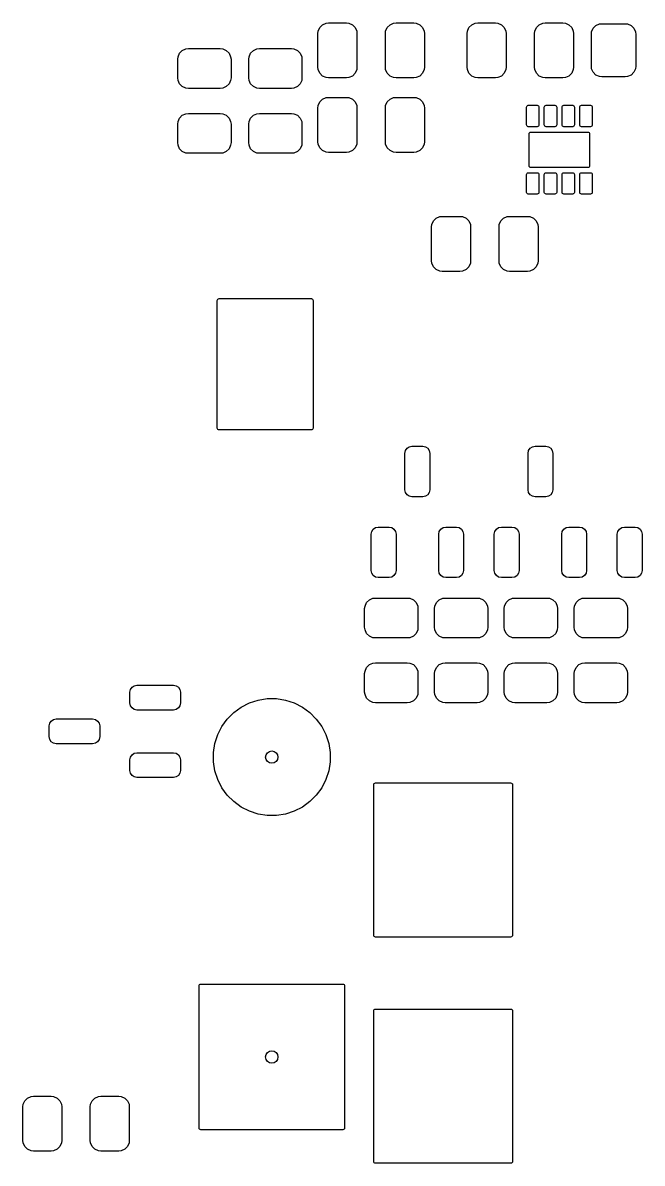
# Model space of a CAD drawing. Header units: inches. Extents: x 0.27 to 5.32, y 0.14 to 3.22.
# Drawn here: x 2.774 to 3.461, y 0.145 to 1.409 of the extents above; entities that cross this region are included whole.
import ezdxf

# ---------------------------------------------------------------- set-up
doc = ezdxf.new("R2010")
doc.units = ezdxf.units.IN
doc.header["$MEASUREMENT"] = 0
doc.layers.add('BLACK', color=250, linetype='CONTINUOUS')

msp = doc.modelspace()

# ---------------------------------------------------------------- linework, layer by layer
at = {"layer": 'BLACK', "linetype": 'CONTINUOUS'}
for p, q in [((3.1021, 1.4004), (3.1039, 1.4044)), ((3.1039, 1.4044), (3.1069, 1.4074)), ((3.1069, 1.4074), (3.1109, 1.4092)), ((3.1109, 1.4092), (3.1136, 1.4095)), ((3.1136, 1.4095), (3.1333, 1.4095)), ((3.1333, 1.4095), (3.136, 1.4092)), ((3.136, 1.4092), (3.14, 1.4074)), ((3.14, 1.4074), (3.1431, 1.4044)), ((3.1431, 1.4044), (3.1448, 1.4004)), ((3.1769, 1.4004), (3.1787, 1.4044)), ((3.1787, 1.4044), (3.1818, 1.4074)), ((3.1818, 1.4074), (3.1857, 1.4092)), ((3.1857, 1.4092), (3.1884, 1.4095)), ((3.1884, 1.4095), (3.2081, 1.4095)), ((3.2081, 1.4095), (3.2108, 1.4092)), ((3.2108, 1.4092), (3.2148, 1.4074)), ((3.2148, 1.4074), (3.2179, 1.4044)), ((3.2179, 1.4044), (3.2196, 1.4004)), ((3.2675, 1.4004), (3.2692, 1.4044)), ((3.2692, 1.4044), (3.2723, 1.4074)), ((3.2723, 1.4074), (3.2763, 1.4092)), ((3.2763, 1.4092), (3.279, 1.4095)), ((3.279, 1.4095), (3.2987, 1.4095)), ((3.2987, 1.4095), (3.3014, 1.4092)), ((3.3014, 1.4092), (3.3053, 1.4074)), ((3.3053, 1.4074), (3.3084, 1.4044)), ((3.3084, 1.4044), (3.3102, 1.4004)), ((3.3423, 1.4004), (3.344, 1.4044)), ((3.344, 1.4044), (3.3471, 1.4074)), ((3.3471, 1.4074), (3.3511, 1.4092)), ((3.3511, 1.4092), (3.3538, 1.4095)), ((3.3538, 1.4095), (3.3735, 1.4095)), ((3.3735, 1.4095), (3.3762, 1.4092)), ((3.3762, 1.4092), (3.3801, 1.4074)), ((3.3801, 1.4074), (3.3832, 1.4044)), ((3.3832, 1.4044), (3.385, 1.4004)), ((3.407, 1.4034), (3.4101, 1.4064)), ((3.4101, 1.4064), (3.4141, 1.4082)), ((3.4141, 1.4082), (3.4168, 1.4085)), ((3.4168, 1.4085), (3.4424, 1.4085)), ((3.4424, 1.4085), (3.4451, 1.4082)), ((3.4451, 1.4082), (3.449, 1.4064)), ((3.449, 1.4064), (3.4521, 1.4034)), ((3.1018, 1.3977), (3.1021, 1.4004)), ((3.1018, 1.3603), (3.1018, 1.3977)), ((3.1448, 1.4004), (3.1451, 1.3977)), ((3.1451, 1.3977), (3.1451, 1.3603)), ((3.1766, 1.3977), (3.1769, 1.4004)), ((3.1766, 1.3603), (3.1766, 1.3977)), ((3.2196, 1.4004), (3.2199, 1.3977)), ((3.2199, 1.3977), (3.2199, 1.3603)), ((3.2672, 1.3977), (3.2675, 1.4004)), ((3.2672, 1.3603), (3.2672, 1.3977)), ((3.3102, 1.4004), (3.3105, 1.3977)), ((3.3105, 1.3977), (3.3105, 1.3603)), ((3.342, 1.3977), (3.3423, 1.4004)), ((3.342, 1.3603), (3.342, 1.3977)), ((3.385, 1.4004), (3.3853, 1.3977)), ((3.3853, 1.3977), (3.3853, 1.3603)), ((3.405, 1.3967), (3.4053, 1.3994)), ((3.405, 1.3613), (3.405, 1.3967)), ((3.4053, 1.3994), (3.407, 1.4034)), ((3.4521, 1.4034), (3.4539, 1.3994)), ((3.4539, 1.3994), (3.4542, 1.3967)), ((3.4542, 1.3967), (3.4542, 1.3613)), ((2.9484, 1.3758), (2.9514, 1.3788)), ((2.9514, 1.3788), (2.9554, 1.3806)), ((2.9554, 1.3806), (2.9581, 1.3809)), ((2.9581, 1.3809), (2.9935, 1.3809)), ((2.9935, 1.3809), (2.9962, 1.3806)), ((2.9962, 1.3806), (3.0002, 1.3788)), ((3.0002, 1.3788), (3.0033, 1.3758)), ((3.0271, 1.3758), (3.0302, 1.3788)), ((3.0302, 1.3788), (3.0341, 1.3806)), ((3.0341, 1.3806), (3.0369, 1.3809)), ((3.0369, 1.3809), (3.0723, 1.3809)), ((3.0723, 1.3809), (3.075, 1.3806)), ((3.075, 1.3806), (3.079, 1.3788)), ((3.079, 1.3788), (3.082, 1.3758)), ((2.9463, 1.3691), (2.9466, 1.3718)), ((2.9463, 1.3484), (2.9463, 1.3691)), ((2.9466, 1.3718), (2.9484, 1.3758)), ((3.0033, 1.3758), (3.005, 1.3718)), ((3.005, 1.3718), (3.0054, 1.3691)), ((3.0054, 1.3691), (3.0054, 1.3484)), ((3.025, 1.3691), (3.0254, 1.3718)), ((3.025, 1.3484), (3.025, 1.3691)), ((3.0254, 1.3718), (3.0271, 1.3758)), ((3.082, 1.3758), (3.0838, 1.3718)), ((3.0838, 1.3718), (3.0841, 1.3691)), ((3.0841, 1.3691), (3.0841, 1.3484)), ((3.1021, 1.3576), (3.1018, 1.3603)), ((3.1039, 1.3536), (3.1021, 1.3576)), ((3.1069, 1.3505), (3.1039, 1.3536)), ((3.1431, 1.3536), (3.14, 1.3505)), ((3.1448, 1.3576), (3.1431, 1.3536)), ((3.1451, 1.3603), (3.1448, 1.3576)), ((3.1769, 1.3576), (3.1766, 1.3603)), ((3.1787, 1.3536), (3.1769, 1.3576)), ((3.1818, 1.3505), (3.1787, 1.3536)), ((3.2179, 1.3536), (3.2148, 1.3505)), ((3.2196, 1.3576), (3.2179, 1.3536)), ((3.2199, 1.3603), (3.2196, 1.3576)), ((3.2675, 1.3576), (3.2672, 1.3603)), ((3.2692, 1.3536), (3.2675, 1.3576)), ((3.2723, 1.3505), (3.2692, 1.3536)), ((3.3084, 1.3536), (3.3053, 1.3505)), ((3.3102, 1.3576), (3.3084, 1.3536)), ((3.3105, 1.3603), (3.3102, 1.3576)), ((3.3423, 1.3576), (3.342, 1.3603)), ((3.344, 1.3536), (3.3423, 1.3576)), ((3.3471, 1.3505), (3.344, 1.3536)), ((3.3832, 1.3536), (3.3801, 1.3505)), ((3.385, 1.3576), (3.3832, 1.3536)), ((3.3853, 1.3603), (3.385, 1.3576)), ((3.4053, 1.3586), (3.405, 1.3613)), ((3.407, 1.3546), (3.4053, 1.3586)), ((3.4101, 1.3515), (3.407, 1.3546)), ((3.4521, 1.3546), (3.449, 1.3515)), ((3.4539, 1.3586), (3.4521, 1.3546)), ((3.4542, 1.3613), (3.4539, 1.3586)), ((2.9466, 1.3457), (2.9463, 1.3484)), ((2.9484, 1.3418), (2.9466, 1.3457)), ((2.9514, 1.3387), (2.9484, 1.3418)), ((3.0033, 1.3418), (3.0002, 1.3387)), ((3.005, 1.3457), (3.0033, 1.3418)), ((3.0054, 1.3484), (3.005, 1.3457)), ((3.0254, 1.3457), (3.025, 1.3484)), ((3.0271, 1.3418), (3.0254, 1.3457)), ((3.0302, 1.3387), (3.0271, 1.3418)), ((3.082, 1.3418), (3.079, 1.3387)), ((3.0838, 1.3457), (3.082, 1.3418)), ((3.0841, 1.3484), (3.0838, 1.3457)), ((3.1109, 1.3488), (3.1069, 1.3505)), ((3.1136, 1.3485), (3.1109, 1.3488)), ((3.1333, 1.3485), (3.1136, 1.3485)), ((3.136, 1.3488), (3.1333, 1.3485)), ((3.14, 1.3505), (3.136, 1.3488)), ((3.1857, 1.3488), (3.1818, 1.3505)), ((3.1884, 1.3485), (3.1857, 1.3488)), ((3.2081, 1.3485), (3.1884, 1.3485)), ((3.2108, 1.3488), (3.2081, 1.3485)), ((3.2148, 1.3505), (3.2108, 1.3488)), ((3.2763, 1.3488), (3.2723, 1.3505)), ((3.279, 1.3485), (3.2763, 1.3488)), ((3.2987, 1.3485), (3.279, 1.3485)), ((3.3014, 1.3488), (3.2987, 1.3485)), ((3.3053, 1.3505), (3.3014, 1.3488)), ((3.3511, 1.3488), (3.3471, 1.3505)), ((3.3538, 1.3485), (3.3511, 1.3488)), ((3.3735, 1.3485), (3.3538, 1.3485)), ((3.3762, 1.3488), (3.3735, 1.3485)), ((3.3801, 1.3505), (3.3762, 1.3488)), ((3.4141, 1.3498), (3.4101, 1.3515)), ((3.4168, 1.3494), (3.4141, 1.3498)), ((3.4424, 1.3494), (3.4168, 1.3494)), ((3.4451, 1.3498), (3.4424, 1.3494)), ((3.449, 1.3515), (3.4451, 1.3498)), ((2.9554, 1.3369), (2.9514, 1.3387)), ((2.9581, 1.3366), (2.9554, 1.3369)), ((2.9935, 1.3366), (2.9581, 1.3366)), ((2.9962, 1.3369), (2.9935, 1.3366)), ((3.0002, 1.3387), (2.9962, 1.3369)), ((3.0341, 1.3369), (3.0302, 1.3387)), ((3.0369, 1.3366), (3.0341, 1.3369)), ((3.0723, 1.3366), (3.0369, 1.3366)), ((3.075, 1.3369), (3.0723, 1.3366)), ((3.079, 1.3387), (3.075, 1.3369)), ((3.1018, 1.315), (3.1021, 1.3177)), ((3.1021, 1.3177), (3.1039, 1.3217)), ((3.1039, 1.3217), (3.1069, 1.3247)), ((3.1069, 1.3247), (3.1109, 1.3265)), ((3.1109, 1.3265), (3.1136, 1.3268)), ((3.1136, 1.3268), (3.1333, 1.3268)), ((3.1333, 1.3268), (3.136, 1.3265)), ((3.136, 1.3265), (3.14, 1.3247)), ((3.14, 1.3247), (3.1431, 1.3217)), ((3.1431, 1.3217), (3.1448, 1.3177)), ((3.1448, 1.3177), (3.1451, 1.315)), ((3.1766, 1.315), (3.1769, 1.3177)), ((3.1769, 1.3177), (3.1787, 1.3217)), ((3.1787, 1.3217), (3.1818, 1.3247)), ((3.1818, 1.3247), (3.1857, 1.3265)), ((3.1857, 1.3265), (3.1884, 1.3268)), ((3.1884, 1.3268), (3.2081, 1.3268)), ((3.2081, 1.3268), (3.2108, 1.3265)), ((3.2108, 1.3265), (3.2148, 1.3247)), ((3.2148, 1.3247), (3.2179, 1.3217)), ((3.2179, 1.3217), (3.2196, 1.3177)), ((3.2196, 1.3177), (3.2199, 1.315)), ((3.3331, 1.316), (3.3333, 1.3167)), ((3.3331, 1.2963), (3.3331, 1.316)), ((3.3333, 1.3167), (3.3337, 1.3174)), ((3.3337, 1.3174), (3.3343, 1.3178)), ((3.3343, 1.3178), (3.3351, 1.318)), ((3.3351, 1.318), (3.3449, 1.318)), ((3.3449, 1.318), (3.3457, 1.3178)), ((3.3457, 1.3178), (3.3463, 1.3174)), ((3.3463, 1.3174), (3.3467, 1.3167)), ((3.3467, 1.3167), (3.3469, 1.316)), ((3.3469, 1.316), (3.3469, 1.2963)), ((3.3528, 1.316), (3.3529, 1.3167)), ((3.3528, 1.2963), (3.3528, 1.316)), ((3.3529, 1.3167), (3.3534, 1.3174)), ((3.3534, 1.3174), (3.354, 1.3178)), ((3.354, 1.3178), (3.3548, 1.318)), ((3.3548, 1.318), (3.3646, 1.318)), ((3.3646, 1.318), (3.3654, 1.3178)), ((3.3654, 1.3178), (3.366, 1.3174)), ((3.366, 1.3174), (3.3664, 1.3167)), ((3.3664, 1.3167), (3.3666, 1.316)), ((3.3666, 1.316), (3.3666, 1.2963)), ((3.3725, 1.316), (3.3726, 1.3167)), ((3.3725, 1.2963), (3.3725, 1.316)), ((3.3726, 1.3167), (3.3731, 1.3174)), ((3.3731, 1.3174), (3.3737, 1.3178)), ((3.3737, 1.3178), (3.3744, 1.318)), ((3.3744, 1.318), (3.3843, 1.318)), ((3.3843, 1.318), (3.385, 1.3178)), ((3.385, 1.3178), (3.3857, 1.3174)), ((3.3857, 1.3174), (3.3861, 1.3167)), ((3.3861, 1.3167), (3.3863, 1.316)), ((3.3863, 1.316), (3.3863, 1.2963)), ((3.3922, 1.316), (3.3923, 1.3167)), ((3.3922, 1.2963), (3.3922, 1.316)), ((3.3923, 1.3167), (3.3927, 1.3174)), ((3.3927, 1.3174), (3.3934, 1.3178)), ((3.3934, 1.3178), (3.3941, 1.318)), ((3.3941, 1.318), (3.404, 1.318)), ((3.404, 1.318), (3.4047, 1.3178)), ((3.4047, 1.3178), (3.4054, 1.3174)), ((3.4054, 1.3174), (3.4058, 1.3167)), ((3.4058, 1.3167), (3.4059, 1.316)), ((3.4059, 1.316), (3.4059, 1.2963)), ((2.9466, 1.2999), (2.9484, 1.3039)), ((2.9484, 1.3039), (2.9514, 1.307)), ((2.9514, 1.307), (2.9554, 1.3087)), ((2.9554, 1.3087), (2.9581, 1.3091)), ((2.9581, 1.3091), (2.9935, 1.3091)), ((2.9935, 1.3091), (2.9962, 1.3087)), ((2.9962, 1.3087), (3.0002, 1.307)), ((3.0002, 1.307), (3.0033, 1.3039)), ((3.0033, 1.3039), (3.005, 1.2999)), ((3.0254, 1.2999), (3.0271, 1.3039)), ((3.0271, 1.3039), (3.0302, 1.307)), ((3.0302, 1.307), (3.0341, 1.3087)), ((3.0341, 1.3087), (3.0369, 1.3091)), ((3.0369, 1.3091), (3.0723, 1.3091)), ((3.0723, 1.3091), (3.075, 1.3087)), ((3.075, 1.3087), (3.079, 1.307)), ((3.079, 1.307), (3.082, 1.3039)), ((3.082, 1.3039), (3.0838, 1.2999)), ((3.1018, 1.2776), (3.1018, 1.315)), ((3.1451, 1.315), (3.1451, 1.2776)), ((3.1766, 1.2776), (3.1766, 1.315)), ((3.2199, 1.315), (3.2199, 1.2776)), ((2.9463, 1.2972), (2.9466, 1.2999)), ((2.9463, 1.2766), (2.9463, 1.2972)), ((3.005, 1.2999), (3.0054, 1.2972)), ((3.0054, 1.2972), (3.0054, 1.2766)), ((3.025, 1.2972), (3.0254, 1.2999)), ((3.025, 1.2766), (3.025, 1.2972)), ((3.0838, 1.2999), (3.0841, 1.2972)), ((3.0841, 1.2972), (3.0841, 1.2766)), ((3.3333, 1.2955), (3.3331, 1.2963)), ((3.3337, 1.2949), (3.3333, 1.2955)), ((3.3343, 1.2945), (3.3337, 1.2949)), ((3.3351, 1.2943), (3.3343, 1.2945)), ((3.3449, 1.2943), (3.3351, 1.2943)), ((3.3457, 1.2945), (3.3449, 1.2943)), ((3.3463, 1.2949), (3.3457, 1.2945)), ((3.3467, 1.2955), (3.3463, 1.2949)), ((3.3469, 1.2963), (3.3467, 1.2955)), ((3.3529, 1.2955), (3.3528, 1.2963)), ((3.3534, 1.2949), (3.3529, 1.2955)), ((3.354, 1.2945), (3.3534, 1.2949)), ((3.3548, 1.2943), (3.354, 1.2945)), ((3.3646, 1.2943), (3.3548, 1.2943)), ((3.3654, 1.2945), (3.3646, 1.2943)), ((3.366, 1.2949), (3.3654, 1.2945)), ((3.3664, 1.2955), (3.366, 1.2949)), ((3.3666, 1.2963), (3.3664, 1.2955)), ((3.3726, 1.2955), (3.3725, 1.2963)), ((3.3731, 1.2949), (3.3726, 1.2955)), ((3.3737, 1.2945), (3.3731, 1.2949)), ((3.3744, 1.2943), (3.3737, 1.2945)), ((3.3843, 1.2943), (3.3744, 1.2943)), ((3.385, 1.2945), (3.3843, 1.2943)), ((3.3857, 1.2949), (3.385, 1.2945)), ((3.3861, 1.2955), (3.3857, 1.2949)), ((3.3863, 1.2963), (3.3861, 1.2955)), ((3.3923, 1.2955), (3.3922, 1.2963)), ((3.3927, 1.2949), (3.3923, 1.2955)), ((3.3934, 1.2945), (3.3927, 1.2949)), ((3.3941, 1.2943), (3.3934, 1.2945)), ((3.404, 1.2943), (3.3941, 1.2943)), ((3.4047, 1.2945), (3.404, 1.2943)), ((3.4054, 1.2949), (3.4047, 1.2945)), ((3.4058, 1.2955), (3.4054, 1.2949)), ((3.4059, 1.2963), (3.4058, 1.2955)), ((3.1021, 1.2749), (3.1018, 1.2776)), ((3.1451, 1.2776), (3.1448, 1.2749)), ((3.1769, 1.2749), (3.1766, 1.2776)), ((3.2199, 1.2776), (3.2196, 1.2749)), ((3.3361, 1.2865), (3.3362, 1.2872)), ((3.3361, 1.251), (3.3361, 1.2865)), ((3.3362, 1.2872), (3.3366, 1.2878)), ((3.3366, 1.2878), (3.3373, 1.2883)), ((3.3373, 1.2883), (3.338, 1.2884)), ((3.338, 1.2884), (3.401, 1.2884)), ((3.401, 1.2884), (3.4018, 1.2883)), ((3.4018, 1.2883), (3.4024, 1.2878)), ((3.4024, 1.2878), (3.4028, 1.2872)), ((3.4028, 1.2872), (3.403, 1.2865)), ((3.403, 1.2865), (3.403, 1.251)), ((2.9466, 1.2739), (2.9463, 1.2766)), ((2.9484, 1.2699), (2.9466, 1.2739)), ((2.9514, 1.2668), (2.9484, 1.2699)), ((2.9554, 1.2651), (2.9514, 1.2668)), ((2.9581, 1.2648), (2.9554, 1.2651)), ((2.9935, 1.2648), (2.9581, 1.2648)), ((2.9962, 1.2651), (2.9935, 1.2648)), ((3.0002, 1.2668), (2.9962, 1.2651)), ((3.0033, 1.2699), (3.0002, 1.2668)), ((3.005, 1.2739), (3.0033, 1.2699)), ((3.0054, 1.2766), (3.005, 1.2739)), ((3.0254, 1.2739), (3.025, 1.2766)), ((3.0271, 1.2699), (3.0254, 1.2739)), ((3.0302, 1.2668), (3.0271, 1.2699)), ((3.0341, 1.2651), (3.0302, 1.2668)), ((3.0369, 1.2648), (3.0341, 1.2651)), ((3.0723, 1.2648), (3.0369, 1.2648)), ((3.075, 1.2651), (3.0723, 1.2648)), ((3.079, 1.2668), (3.075, 1.2651)), ((3.082, 1.2699), (3.079, 1.2668)), ((3.0838, 1.2739), (3.082, 1.2699)), ((3.0841, 1.2766), (3.0838, 1.2739)), ((3.1039, 1.2709), (3.1021, 1.2749)), ((3.1069, 1.2679), (3.1039, 1.2709)), ((3.1109, 1.2661), (3.1069, 1.2679)), ((3.1136, 1.2658), (3.1109, 1.2661)), ((3.1333, 1.2658), (3.1136, 1.2658)), ((3.136, 1.2661), (3.1333, 1.2658)), ((3.14, 1.2679), (3.136, 1.2661)), ((3.1431, 1.2709), (3.14, 1.2679)), ((3.1448, 1.2749), (3.1431, 1.2709)), ((3.1787, 1.2709), (3.1769, 1.2749)), ((3.1818, 1.2679), (3.1787, 1.2709)), ((3.1857, 1.2661), (3.1818, 1.2679)), ((3.1884, 1.2658), (3.1857, 1.2661)), ((3.2081, 1.2658), (3.1884, 1.2658)), ((3.2108, 1.2661), (3.2081, 1.2658)), ((3.2148, 1.2679), (3.2108, 1.2661)), ((3.2179, 1.2709), (3.2148, 1.2679)), ((3.2196, 1.2749), (3.2179, 1.2709)), ((3.3331, 1.2412), (3.3333, 1.2419)), ((3.3331, 1.2215), (3.3331, 1.2412)), ((3.3333, 1.2419), (3.3337, 1.2426)), ((3.3337, 1.2426), (3.3343, 1.243)), ((3.3343, 1.243), (3.3351, 1.2431)), ((3.3351, 1.2431), (3.3449, 1.2431)), ((3.3362, 1.2503), (3.3361, 1.251)), ((3.3366, 1.2496), (3.3362, 1.2503)), ((3.3373, 1.2492), (3.3366, 1.2496)), ((3.338, 1.2491), (3.3373, 1.2492)), ((3.401, 1.2491), (3.338, 1.2491)), ((3.3449, 1.2431), (3.3457, 1.243)), ((3.3457, 1.243), (3.3463, 1.2426)), ((3.3463, 1.2426), (3.3467, 1.2419)), ((3.3467, 1.2419), (3.3469, 1.2412)), ((3.3469, 1.2412), (3.3469, 1.2215)), ((3.3528, 1.2412), (3.3529, 1.2419)), ((3.3528, 1.2215), (3.3528, 1.2412)), ((3.3529, 1.2419), (3.3534, 1.2426)), ((3.3534, 1.2426), (3.354, 1.243)), ((3.354, 1.243), (3.3548, 1.2431)), ((3.3548, 1.2431), (3.3646, 1.2431)), ((3.3646, 1.2431), (3.3654, 1.243)), ((3.3654, 1.243), (3.366, 1.2426)), ((3.366, 1.2426), (3.3664, 1.2419)), ((3.3664, 1.2419), (3.3666, 1.2412)), ((3.3666, 1.2412), (3.3666, 1.2215)), ((3.3725, 1.2412), (3.3726, 1.2419)), ((3.3725, 1.2215), (3.3725, 1.2412)), ((3.3726, 1.2419), (3.3731, 1.2426)), ((3.3731, 1.2426), (3.3737, 1.243)), ((3.3737, 1.243), (3.3744, 1.2431)), ((3.3744, 1.2431), (3.3843, 1.2431)), ((3.3843, 1.2431), (3.385, 1.243)), ((3.385, 1.243), (3.3857, 1.2426)), ((3.3857, 1.2426), (3.3861, 1.2419)), ((3.3861, 1.2419), (3.3863, 1.2412)), ((3.3863, 1.2412), (3.3863, 1.2215)), ((3.3922, 1.2412), (3.3923, 1.2419)), ((3.3922, 1.2215), (3.3922, 1.2412)), ((3.3923, 1.2419), (3.3927, 1.2426)), ((3.3927, 1.2426), (3.3934, 1.243)), ((3.3934, 1.243), (3.3941, 1.2431)), ((3.3941, 1.2431), (3.404, 1.2431)), ((3.4018, 1.2492), (3.401, 1.2491)), ((3.4024, 1.2496), (3.4018, 1.2492)), ((3.4028, 1.2503), (3.4024, 1.2496)), ((3.403, 1.251), (3.4028, 1.2503)), ((3.404, 1.2431), (3.4047, 1.243)), ((3.4047, 1.243), (3.4054, 1.2426)), ((3.4054, 1.2426), (3.4058, 1.2419)), ((3.4058, 1.2419), (3.4059, 1.2412)), ((3.4059, 1.2412), (3.4059, 1.2215)), ((3.3333, 1.2207), (3.3331, 1.2215)), ((3.3337, 1.2201), (3.3333, 1.2207)), ((3.3343, 1.2197), (3.3337, 1.2201)), ((3.3351, 1.2195), (3.3343, 1.2197)), ((3.3449, 1.2195), (3.3351, 1.2195)), ((3.3457, 1.2197), (3.3449, 1.2195)), ((3.3463, 1.2201), (3.3457, 1.2197)), ((3.3467, 1.2207), (3.3463, 1.2201)), ((3.3469, 1.2215), (3.3467, 1.2207)), ((3.3529, 1.2207), (3.3528, 1.2215)), ((3.3534, 1.2201), (3.3529, 1.2207)), ((3.354, 1.2197), (3.3534, 1.2201)), ((3.3548, 1.2195), (3.354, 1.2197)), ((3.3646, 1.2195), (3.3548, 1.2195)), ((3.3654, 1.2197), (3.3646, 1.2195)), ((3.366, 1.2201), (3.3654, 1.2197)), ((3.3664, 1.2207), (3.366, 1.2201)), ((3.3666, 1.2215), (3.3664, 1.2207)), ((3.3726, 1.2207), (3.3725, 1.2215)), ((3.3731, 1.2201), (3.3726, 1.2207)), ((3.3737, 1.2197), (3.3731, 1.2201)), ((3.3744, 1.2195), (3.3737, 1.2197)), ((3.3843, 1.2195), (3.3744, 1.2195)), ((3.385, 1.2197), (3.3843, 1.2195)), ((3.3857, 1.2201), (3.385, 1.2197)), ((3.3861, 1.2207), (3.3857, 1.2201)), ((3.3863, 1.2215), (3.3861, 1.2207)), ((3.3923, 1.2207), (3.3922, 1.2215)), ((3.3927, 1.2201), (3.3923, 1.2207)), ((3.3934, 1.2197), (3.3927, 1.2201)), ((3.3941, 1.2195), (3.3934, 1.2197)), ((3.404, 1.2195), (3.3941, 1.2195)), ((3.4047, 1.2197), (3.404, 1.2195)), ((3.4054, 1.2201), (3.4047, 1.2197)), ((3.4058, 1.2207), (3.4054, 1.2201)), ((3.4059, 1.2215), (3.4058, 1.2207)), ((3.2281, 1.1858), (3.2299, 1.1898)), ((3.2299, 1.1898), (3.2329, 1.1929)), ((3.2329, 1.1929), (3.2369, 1.1946)), ((3.2369, 1.1946), (3.2396, 1.1949)), ((3.2396, 1.1949), (3.2593, 1.1949)), ((3.2593, 1.1949), (3.262, 1.1946)), ((3.262, 1.1946), (3.266, 1.1929)), ((3.266, 1.1929), (3.269, 1.1898)), ((3.269, 1.1898), (3.2708, 1.1858)), ((3.3029, 1.1858), (3.3047, 1.1898)), ((3.3047, 1.1898), (3.3077, 1.1929)), ((3.3077, 1.1929), (3.3117, 1.1946)), ((3.3117, 1.1946), (3.3144, 1.1949)), ((3.3144, 1.1949), (3.3341, 1.1949)), ((3.3341, 1.1949), (3.3368, 1.1946)), ((3.3368, 1.1946), (3.3408, 1.1929)), ((3.3408, 1.1929), (3.3438, 1.1898)), ((3.3438, 1.1898), (3.3456, 1.1858)), ((3.2278, 1.1831), (3.2281, 1.1858)), ((3.2278, 1.1457), (3.2278, 1.1831)), ((3.2708, 1.1858), (3.2711, 1.1831)), ((3.2711, 1.1831), (3.2711, 1.1457)), ((3.3026, 1.1831), (3.3029, 1.1858)), ((3.3026, 1.1457), (3.3026, 1.1831)), ((3.3456, 1.1858), (3.3459, 1.1831)), ((3.3459, 1.1831), (3.3459, 1.1457)), ((3.2281, 1.143), (3.2278, 1.1457)), ((3.2299, 1.139), (3.2281, 1.143)), ((3.2329, 1.136), (3.2299, 1.139)), ((3.269, 1.139), (3.266, 1.136)), ((3.2708, 1.143), (3.269, 1.139)), ((3.2711, 1.1457), (3.2708, 1.143)), ((3.3029, 1.143), (3.3026, 1.1457)), ((3.3047, 1.139), (3.3029, 1.143)), ((3.3077, 1.136), (3.3047, 1.139)), ((3.3438, 1.139), (3.3408, 1.136)), ((3.3456, 1.143), (3.3438, 1.139)), ((3.3459, 1.1457), (3.3456, 1.143)), ((3.2369, 1.1342), (3.2329, 1.136)), ((3.2396, 1.1339), (3.2369, 1.1342)), ((3.2593, 1.1339), (3.2396, 1.1339)), ((3.262, 1.1342), (3.2593, 1.1339)), ((3.266, 1.136), (3.262, 1.1342)), ((3.3117, 1.1342), (3.3077, 1.136)), ((3.3144, 1.1339), (3.3117, 1.1342)), ((3.3341, 1.1339), (3.3144, 1.1339)), ((3.3368, 1.1342), (3.3341, 1.1339)), ((3.3408, 1.136), (3.3368, 1.1342)), ((2.9902, 1.1017), (2.9903, 1.1025)), ((2.9902, 0.96), (2.9902, 1.1017)), ((2.9903, 1.1025), (2.9907, 1.1031)), ((2.9907, 1.1031), (2.9914, 1.1035)), ((2.9914, 1.1035), (2.9921, 1.1037)), ((2.9921, 1.1037), (3.0945, 1.1037)), ((3.0945, 1.1037), (3.0952, 1.1035)), ((3.0952, 1.1035), (3.0959, 1.1031)), ((3.0959, 1.1031), (3.0963, 1.1025)), ((3.0963, 1.1025), (3.0965, 1.1017)), ((3.0965, 1.1017), (3.0965, 0.96)), ((2.9903, 0.9592), (2.9902, 0.96)), ((2.9907, 0.9586), (2.9903, 0.9592)), ((2.9914, 0.9582), (2.9907, 0.9586)), ((2.9921, 0.958), (2.9914, 0.9582)), ((3.0945, 0.958), (2.9921, 0.958)), ((3.0952, 0.9582), (3.0945, 0.958)), ((3.0959, 0.9586), (3.0952, 0.9582)), ((3.0963, 0.9592), (3.0959, 0.9586)), ((3.0965, 0.96), (3.0963, 0.9592)), ((3.1989, 0.9351), (3.2006, 0.9377)), ((3.2006, 0.9377), (3.2031, 0.9394)), ((3.2031, 0.9394), (3.2061, 0.94)), ((3.2061, 0.94), (3.218, 0.94)), ((3.218, 0.94), (3.221, 0.9394)), ((3.221, 0.9394), (3.2235, 0.9377)), ((3.2235, 0.9377), (3.2252, 0.9351)), ((3.3353, 0.9351), (3.3371, 0.9377)), ((3.3371, 0.9377), (3.3396, 0.9394)), ((3.3396, 0.9394), (3.3426, 0.94)), ((3.3426, 0.94), (3.3544, 0.94)), ((3.3544, 0.94), (3.3574, 0.9394)), ((3.3574, 0.9394), (3.36, 0.9377)), ((3.36, 0.9377), (3.3617, 0.9351)), ((3.1983, 0.9321), (3.1989, 0.9351)), ((3.1983, 0.8918), (3.1983, 0.9321)), ((3.2252, 0.9351), (3.2258, 0.9321)), ((3.2258, 0.9321), (3.2258, 0.8918)), ((3.3348, 0.9321), (3.3353, 0.9351)), ((3.3348, 0.8918), (3.3348, 0.9321)), ((3.3617, 0.9351), (3.3623, 0.9321)), ((3.3623, 0.9321), (3.3623, 0.8918)), ((3.1989, 0.8888), (3.1983, 0.8918)), ((3.2006, 0.8862), (3.1989, 0.8888)), ((3.2031, 0.8845), (3.2006, 0.8862)), ((3.2235, 0.8862), (3.221, 0.8845)), ((3.2252, 0.8888), (3.2235, 0.8862)), ((3.2258, 0.8918), (3.2252, 0.8888)), ((3.3353, 0.8888), (3.3348, 0.8918)), ((3.3371, 0.8862), (3.3353, 0.8888)), ((3.3396, 0.8845), (3.3371, 0.8862)), ((3.36, 0.8862), (3.3574, 0.8845)), ((3.3617, 0.8888), (3.36, 0.8862)), ((3.3623, 0.8918), (3.3617, 0.8888)), ((3.2061, 0.8839), (3.2031, 0.8845)), ((3.218, 0.8839), (3.2061, 0.8839)), ((3.221, 0.8845), (3.218, 0.8839)), ((3.3426, 0.8839), (3.3396, 0.8845)), ((3.3544, 0.8839), (3.3426, 0.8839)), ((3.3574, 0.8845), (3.3544, 0.8839)), ((3.1615, 0.8456), (3.1632, 0.8481)), ((3.1632, 0.8481), (3.1657, 0.8498)), ((3.1657, 0.8498), (3.1687, 0.8504)), ((3.1687, 0.8504), (3.1806, 0.8504)), ((3.1806, 0.8504), (3.1836, 0.8498)), ((3.1836, 0.8498), (3.1861, 0.8481)), ((3.1861, 0.8481), (3.1878, 0.8456)), ((3.2363, 0.8456), (3.238, 0.8481)), ((3.238, 0.8481), (3.2405, 0.8498)), ((3.2405, 0.8498), (3.2435, 0.8504)), ((3.2435, 0.8504), (3.2554, 0.8504)), ((3.2554, 0.8504), (3.2584, 0.8498)), ((3.2584, 0.8498), (3.2609, 0.8481)), ((3.2609, 0.8481), (3.2626, 0.8456)), ((3.2979, 0.8456), (3.2997, 0.8481)), ((3.2997, 0.8481), (3.3022, 0.8498)), ((3.3022, 0.8498), (3.3052, 0.8504)), ((3.3052, 0.8504), (3.317, 0.8504)), ((3.317, 0.8504), (3.32, 0.8498)), ((3.32, 0.8498), (3.3226, 0.8481)), ((3.3226, 0.8481), (3.3243, 0.8456)), ((3.3728, 0.8456), (3.3745, 0.8481)), ((3.3745, 0.8481), (3.377, 0.8498)), ((3.377, 0.8498), (3.38, 0.8504)), ((3.38, 0.8504), (3.3918, 0.8504)), ((3.3918, 0.8504), (3.3949, 0.8498)), ((3.3949, 0.8498), (3.3974, 0.8481)), ((3.3974, 0.8481), (3.3991, 0.8456)), ((3.4344, 0.8456), (3.4361, 0.8481)), ((3.4361, 0.8481), (3.4387, 0.8498)), ((3.4387, 0.8498), (3.4417, 0.8504)), ((3.4417, 0.8504), (3.4535, 0.8504)), ((3.4535, 0.8504), (3.4565, 0.8498)), ((3.4565, 0.8498), (3.4591, 0.8481)), ((3.4591, 0.8481), (3.4608, 0.8456)), ((3.1609, 0.8426), (3.1615, 0.8456)), ((3.1609, 0.8022), (3.1609, 0.8426)), ((3.1878, 0.8456), (3.1884, 0.8426)), ((3.1884, 0.8426), (3.1884, 0.8022)), ((3.2357, 0.8426), (3.2363, 0.8456)), ((3.2357, 0.8022), (3.2357, 0.8426)), ((3.2626, 0.8456), (3.2632, 0.8426)), ((3.2632, 0.8426), (3.2632, 0.8022)), ((3.2973, 0.8426), (3.2979, 0.8456)), ((3.2973, 0.8022), (3.2973, 0.8426)), ((3.3243, 0.8456), (3.3249, 0.8426)), ((3.3249, 0.8426), (3.3249, 0.8022)), ((3.3722, 0.8426), (3.3728, 0.8456)), ((3.3722, 0.8022), (3.3722, 0.8426)), ((3.3991, 0.8456), (3.3997, 0.8426)), ((3.3997, 0.8426), (3.3997, 0.8022)), ((3.4338, 0.8426), (3.4344, 0.8456)), ((3.4338, 0.8022), (3.4338, 0.8426)), ((3.4608, 0.8456), (3.4614, 0.8426)), ((3.4614, 0.8426), (3.4614, 0.8022)), ((3.1615, 0.7992), (3.1609, 0.8022)), ((3.1632, 0.7966), (3.1615, 0.7992)), ((3.1657, 0.7949), (3.1632, 0.7966)), ((3.1861, 0.7966), (3.1836, 0.7949)), ((3.1878, 0.7992), (3.1861, 0.7966)), ((3.1884, 0.8022), (3.1878, 0.7992)), ((3.2363, 0.7992), (3.2357, 0.8022)), ((3.238, 0.7966), (3.2363, 0.7992)), ((3.2405, 0.7949), (3.238, 0.7966)), ((3.2609, 0.7966), (3.2584, 0.7949)), ((3.2626, 0.7992), (3.2609, 0.7966)), ((3.2632, 0.8022), (3.2626, 0.7992)), ((3.2979, 0.7992), (3.2973, 0.8022)), ((3.2997, 0.7966), (3.2979, 0.7992)), ((3.3022, 0.7949), (3.2997, 0.7966)), ((3.3226, 0.7966), (3.32, 0.7949)), ((3.3243, 0.7992), (3.3226, 0.7966)), ((3.3249, 0.8022), (3.3243, 0.7992)), ((3.3728, 0.7992), (3.3722, 0.8022)), ((3.3745, 0.7966), (3.3728, 0.7992)), ((3.377, 0.7949), (3.3745, 0.7966)), ((3.3974, 0.7966), (3.3949, 0.7949)), ((3.3991, 0.7992), (3.3974, 0.7966)), ((3.3997, 0.8022), (3.3991, 0.7992)), ((3.4344, 0.7992), (3.4338, 0.8022)), ((3.4361, 0.7966), (3.4344, 0.7992)), ((3.4387, 0.7949), (3.4361, 0.7966)), ((3.4591, 0.7966), (3.4565, 0.7949)), ((3.4608, 0.7992), (3.4591, 0.7966)), ((3.4614, 0.8022), (3.4608, 0.7992)), ((3.1687, 0.7943), (3.1657, 0.7949)), ((3.1806, 0.7943), (3.1687, 0.7943)), ((3.1836, 0.7949), (3.1806, 0.7943)), ((3.2435, 0.7943), (3.2405, 0.7949)), ((3.2554, 0.7943), (3.2435, 0.7943)), ((3.2584, 0.7949), (3.2554, 0.7943)), ((3.3052, 0.7943), (3.3022, 0.7949)), ((3.317, 0.7943), (3.3052, 0.7943)), ((3.32, 0.7949), (3.317, 0.7943)), ((3.38, 0.7943), (3.377, 0.7949)), ((3.3918, 0.7943), (3.38, 0.7943)), ((3.3949, 0.7949), (3.3918, 0.7943)), ((3.4417, 0.7943), (3.4387, 0.7949)), ((3.4535, 0.7943), (3.4417, 0.7943)), ((3.4565, 0.7949), (3.4535, 0.7943)), ((3.1588, 0.7696), (3.1628, 0.7714)), ((3.1628, 0.7714), (3.1655, 0.7717)), ((3.1655, 0.7717), (3.2009, 0.7717)), ((3.2009, 0.7717), (3.2036, 0.7714)), ((3.2036, 0.7714), (3.2076, 0.7696)), ((3.2362, 0.7696), (3.2402, 0.7714)), ((3.2402, 0.7714), (3.2429, 0.7717)), ((3.2429, 0.7717), (3.2783, 0.7717)), ((3.2783, 0.7717), (3.281, 0.7714)), ((3.281, 0.7714), (3.285, 0.7696)), ((3.3136, 0.7696), (3.3176, 0.7714)), ((3.3176, 0.7714), (3.3203, 0.7717)), ((3.3203, 0.7717), (3.3557, 0.7717)), ((3.3557, 0.7717), (3.3585, 0.7714)), ((3.3585, 0.7714), (3.3624, 0.7696)), ((3.3911, 0.7696), (3.395, 0.7714)), ((3.395, 0.7714), (3.3977, 0.7717)), ((3.3977, 0.7717), (3.4332, 0.7717)), ((3.4332, 0.7717), (3.4359, 0.7714)), ((3.4359, 0.7714), (3.4399, 0.7696)), ((3.1536, 0.7599), (3.154, 0.7626)), ((3.1536, 0.7392), (3.1536, 0.7599)), ((3.154, 0.7626), (3.1557, 0.7666)), ((3.1557, 0.7666), (3.1588, 0.7696)), ((3.2076, 0.7696), (3.2106, 0.7666)), ((3.2106, 0.7666), (3.2124, 0.7626)), ((3.2124, 0.7626), (3.2127, 0.7599)), ((3.2127, 0.7599), (3.2127, 0.7392)), ((3.2311, 0.7599), (3.2314, 0.7626)), ((3.2311, 0.7392), (3.2311, 0.7599)), ((3.2314, 0.7626), (3.2331, 0.7666)), ((3.2331, 0.7666), (3.2362, 0.7696)), ((3.285, 0.7696), (3.2881, 0.7666)), ((3.2881, 0.7666), (3.2898, 0.7626)), ((3.2898, 0.7626), (3.2901, 0.7599)), ((3.2901, 0.7599), (3.2901, 0.7392)), ((3.3085, 0.7599), (3.3088, 0.7626)), ((3.3085, 0.7392), (3.3085, 0.7599)), ((3.3088, 0.7626), (3.3106, 0.7666)), ((3.3106, 0.7666), (3.3136, 0.7696)), ((3.3624, 0.7696), (3.3655, 0.7666)), ((3.3655, 0.7666), (3.3672, 0.7626)), ((3.3672, 0.7626), (3.3676, 0.7599)), ((3.3676, 0.7599), (3.3676, 0.7392)), ((3.3859, 0.7599), (3.3862, 0.7626)), ((3.3859, 0.7392), (3.3859, 0.7599)), ((3.3862, 0.7626), (3.388, 0.7666)), ((3.388, 0.7666), (3.3911, 0.7696)), ((3.4399, 0.7696), (3.4429, 0.7666)), ((3.4429, 0.7666), (3.4447, 0.7626)), ((3.4447, 0.7626), (3.445, 0.7599)), ((3.445, 0.7599), (3.445, 0.7392)), ((3.154, 0.7365), (3.1536, 0.7392)), ((3.1557, 0.7325), (3.154, 0.7365)), ((3.2124, 0.7365), (3.2106, 0.7325)), ((3.2127, 0.7392), (3.2124, 0.7365)), ((3.2314, 0.7365), (3.2311, 0.7392)), ((3.2331, 0.7325), (3.2314, 0.7365)), ((3.2898, 0.7365), (3.2881, 0.7325)), ((3.2901, 0.7392), (3.2898, 0.7365)), ((3.3088, 0.7365), (3.3085, 0.7392)), ((3.3106, 0.7325), (3.3088, 0.7365)), ((3.3672, 0.7365), (3.3655, 0.7325)), ((3.3676, 0.7392), (3.3672, 0.7365)), ((3.3862, 0.7365), (3.3859, 0.7392)), ((3.388, 0.7325), (3.3862, 0.7365)), ((3.4447, 0.7365), (3.4429, 0.7325)), ((3.445, 0.7392), (3.4447, 0.7365)), ((3.1588, 0.7295), (3.1557, 0.7325)), ((3.1628, 0.7277), (3.1588, 0.7295)), ((3.1655, 0.7274), (3.1628, 0.7277)), ((3.2009, 0.7274), (3.1655, 0.7274)), ((3.2036, 0.7277), (3.2009, 0.7274)), ((3.2076, 0.7295), (3.2036, 0.7277)), ((3.2106, 0.7325), (3.2076, 0.7295)), ((3.2362, 0.7295), (3.2331, 0.7325)), ((3.2402, 0.7277), (3.2362, 0.7295)), ((3.2429, 0.7274), (3.2402, 0.7277)), ((3.2783, 0.7274), (3.2429, 0.7274)), ((3.281, 0.7277), (3.2783, 0.7274)), ((3.285, 0.7295), (3.281, 0.7277)), ((3.2881, 0.7325), (3.285, 0.7295)), ((3.3136, 0.7295), (3.3106, 0.7325)), ((3.3176, 0.7277), (3.3136, 0.7295)), ((3.3203, 0.7274), (3.3176, 0.7277)), ((3.3557, 0.7274), (3.3203, 0.7274)), ((3.3585, 0.7277), (3.3557, 0.7274)), ((3.3624, 0.7295), (3.3585, 0.7277)), ((3.3655, 0.7325), (3.3624, 0.7295)), ((3.3911, 0.7295), (3.388, 0.7325)), ((3.395, 0.7277), (3.3911, 0.7295)), ((3.3977, 0.7274), (3.395, 0.7277)), ((3.4332, 0.7274), (3.3977, 0.7274)), ((3.4359, 0.7277), (3.4332, 0.7274)), ((3.4399, 0.7295), (3.4359, 0.7277)), ((3.4429, 0.7325), (3.4399, 0.7295)), ((3.1557, 0.6947), (3.1588, 0.6978)), ((3.1588, 0.6978), (3.1628, 0.6995)), ((3.1628, 0.6995), (3.1655, 0.6998)), ((3.1655, 0.6998), (3.2009, 0.6998)), ((3.2009, 0.6998), (3.2036, 0.6995)), ((3.2036, 0.6995), (3.2076, 0.6978)), ((3.2076, 0.6978), (3.2106, 0.6947)), ((3.2331, 0.6947), (3.2362, 0.6978)), ((3.2362, 0.6978), (3.2402, 0.6995)), ((3.2402, 0.6995), (3.2429, 0.6998)), ((3.2429, 0.6998), (3.2783, 0.6998)), ((3.2783, 0.6998), (3.281, 0.6995)), ((3.281, 0.6995), (3.285, 0.6978)), ((3.285, 0.6978), (3.2881, 0.6947)), ((3.3106, 0.6947), (3.3136, 0.6978)), ((3.3136, 0.6978), (3.3176, 0.6995)), ((3.3176, 0.6995), (3.3203, 0.6998)), ((3.3203, 0.6998), (3.3557, 0.6998)), ((3.3557, 0.6998), (3.3585, 0.6995)), ((3.3585, 0.6995), (3.3624, 0.6978)), ((3.3624, 0.6978), (3.3655, 0.6947)), ((3.388, 0.6947), (3.3911, 0.6978)), ((3.3911, 0.6978), (3.395, 0.6995)), ((3.395, 0.6995), (3.3977, 0.6998)), ((3.3977, 0.6998), (3.4332, 0.6998)), ((3.4332, 0.6998), (3.4359, 0.6995)), ((3.4359, 0.6995), (3.4399, 0.6978)), ((3.4399, 0.6978), (3.4429, 0.6947)), ((3.1536, 0.688), (3.154, 0.6907)), ((3.1536, 0.6674), (3.1536, 0.688)), ((3.154, 0.6907), (3.1557, 0.6947)), ((3.2106, 0.6947), (3.2124, 0.6907)), ((3.2124, 0.6907), (3.2127, 0.688)), ((3.2127, 0.688), (3.2127, 0.6674)), ((3.2311, 0.688), (3.2314, 0.6907)), ((3.2311, 0.6674), (3.2311, 0.688)), ((3.2314, 0.6907), (3.2331, 0.6947)), ((3.2881, 0.6947), (3.2898, 0.6907)), ((3.2898, 0.6907), (3.2901, 0.688)), ((3.2901, 0.688), (3.2901, 0.6674)), ((3.3085, 0.688), (3.3088, 0.6907)), ((3.3085, 0.6674), (3.3085, 0.688)), ((3.3088, 0.6907), (3.3106, 0.6947)), ((3.3655, 0.6947), (3.3672, 0.6907)), ((3.3672, 0.6907), (3.3676, 0.688)), ((3.3676, 0.688), (3.3676, 0.6674)), ((3.3859, 0.688), (3.3862, 0.6907)), ((3.3859, 0.6674), (3.3859, 0.688)), ((3.3862, 0.6907), (3.388, 0.6947)), ((3.4429, 0.6947), (3.4447, 0.6907)), ((3.4447, 0.6907), (3.445, 0.688)), ((3.445, 0.688), (3.445, 0.6674)), ((2.8933, 0.6672), (2.8939, 0.6702)), ((2.8939, 0.6702), (2.8956, 0.6727)), ((2.8956, 0.6727), (2.8981, 0.6744)), ((2.8981, 0.6744), (2.9011, 0.675)), ((2.9011, 0.675), (2.9415, 0.675)), ((2.9415, 0.675), (2.9445, 0.6744)), ((2.9445, 0.6744), (2.9471, 0.6727)), ((2.9471, 0.6727), (2.9488, 0.6702)), ((2.9488, 0.6702), (2.9494, 0.6672)), ((2.8933, 0.6554), (2.8933, 0.6672)), ((2.9494, 0.6672), (2.9494, 0.6554)), ((3.0258, 0.6553), (3.0355, 0.6585)), ((3.0355, 0.6585), (3.0455, 0.6601)), ((3.0455, 0.6601), (3.0557, 0.6601)), ((3.0557, 0.6601), (3.0658, 0.6585)), ((3.0658, 0.6585), (3.0755, 0.6553)), ((3.154, 0.6647), (3.1536, 0.6674)), ((3.1557, 0.6607), (3.154, 0.6647)), ((3.1588, 0.6576), (3.1557, 0.6607)), ((3.1628, 0.6559), (3.1588, 0.6576)), ((3.2076, 0.6576), (3.2036, 0.6559)), ((3.2106, 0.6607), (3.2076, 0.6576)), ((3.2124, 0.6647), (3.2106, 0.6607)), ((3.2127, 0.6674), (3.2124, 0.6647)), ((3.2314, 0.6647), (3.2311, 0.6674)), ((3.2331, 0.6607), (3.2314, 0.6647)), ((3.2362, 0.6576), (3.2331, 0.6607)), ((3.2402, 0.6559), (3.2362, 0.6576)), ((3.285, 0.6576), (3.281, 0.6559)), ((3.2881, 0.6607), (3.285, 0.6576)), ((3.2898, 0.6647), (3.2881, 0.6607)), ((3.2901, 0.6674), (3.2898, 0.6647)), ((3.3088, 0.6647), (3.3085, 0.6674)), ((3.3106, 0.6607), (3.3088, 0.6647)), ((3.3136, 0.6576), (3.3106, 0.6607)), ((3.3176, 0.6559), (3.3136, 0.6576)), ((3.3624, 0.6576), (3.3585, 0.6559)), ((3.3655, 0.6607), (3.3624, 0.6576)), ((3.3672, 0.6647), (3.3655, 0.6607)), ((3.3676, 0.6674), (3.3672, 0.6647)), ((3.3862, 0.6647), (3.3859, 0.6674)), ((3.388, 0.6607), (3.3862, 0.6647)), ((3.3911, 0.6576), (3.388, 0.6607)), ((3.395, 0.6559), (3.3911, 0.6576)), ((3.4399, 0.6576), (3.4359, 0.6559)), ((3.4429, 0.6607), (3.4399, 0.6576)), ((3.4447, 0.6647), (3.4429, 0.6607)), ((3.445, 0.6674), (3.4447, 0.6647)), ((2.8939, 0.6523), (2.8933, 0.6554)), ((2.8956, 0.6498), (2.8939, 0.6523)), ((2.8981, 0.6481), (2.8956, 0.6498)), ((2.9011, 0.6475), (2.8981, 0.6481)), ((2.9415, 0.6475), (2.9011, 0.6475)), ((2.9445, 0.6481), (2.9415, 0.6475)), ((2.9471, 0.6498), (2.9445, 0.6481)), ((2.9488, 0.6523), (2.9471, 0.6498)), ((2.9494, 0.6554), (2.9488, 0.6523)), ((3.0084, 0.6447), (3.0167, 0.6507)), ((3.0167, 0.6507), (3.0258, 0.6553)), ((3.0755, 0.6553), (3.0846, 0.6507)), ((3.0846, 0.6507), (3.0928, 0.6447)), ((3.1655, 0.6556), (3.1628, 0.6559)), ((3.2009, 0.6556), (3.1655, 0.6556)), ((3.2036, 0.6559), (3.2009, 0.6556)), ((3.2429, 0.6556), (3.2402, 0.6559)), ((3.2783, 0.6556), (3.2429, 0.6556)), ((3.281, 0.6559), (3.2783, 0.6556)), ((3.3203, 0.6556), (3.3176, 0.6559)), ((3.3557, 0.6556), (3.3203, 0.6556)), ((3.3585, 0.6559), (3.3557, 0.6556)), ((3.3977, 0.6556), (3.395, 0.6559)), ((3.4332, 0.6556), (3.3977, 0.6556)), ((3.4359, 0.6559), (3.4332, 0.6556)), ((2.8037, 0.6298), (2.8043, 0.6328)), ((2.8043, 0.6328), (2.806, 0.6353)), ((2.806, 0.6353), (2.8086, 0.637)), ((2.8086, 0.637), (2.8116, 0.6376)), ((2.8116, 0.6376), (2.8519, 0.6376)), ((2.8519, 0.6376), (2.855, 0.637)), ((2.855, 0.637), (2.8575, 0.6353)), ((2.8575, 0.6353), (2.8592, 0.6328)), ((2.8592, 0.6328), (2.8598, 0.6298)), ((2.9952, 0.6293), (3.0012, 0.6375)), ((3.0012, 0.6375), (3.0084, 0.6447)), ((3.0928, 0.6447), (3.1, 0.6375)), ((3.1, 0.6375), (3.106, 0.6293)), ((2.8037, 0.618), (2.8037, 0.6298)), ((2.8598, 0.6298), (2.8598, 0.618)), ((2.9875, 0.6105), (2.9906, 0.6202)), ((2.9906, 0.6202), (2.9952, 0.6293)), ((3.106, 0.6293), (3.1106, 0.6202)), ((3.1106, 0.6202), (3.1138, 0.6105)), ((2.8043, 0.6149), (2.8037, 0.618)), ((2.806, 0.6124), (2.8043, 0.6149)), ((2.8086, 0.6107), (2.806, 0.6124)), ((2.8116, 0.6101), (2.8086, 0.6107)), ((2.8519, 0.6101), (2.8116, 0.6101)), ((2.855, 0.6107), (2.8519, 0.6101)), ((2.8575, 0.6124), (2.855, 0.6107)), ((2.8592, 0.6149), (2.8575, 0.6124)), ((2.8598, 0.618), (2.8592, 0.6149)), ((2.9859, 0.6004), (2.9875, 0.6105)), ((3.1138, 0.6105), (3.1154, 0.6004)), ((2.8933, 0.5924), (2.8939, 0.5954)), ((2.8939, 0.5954), (2.8956, 0.5979)), ((2.8956, 0.5979), (2.8981, 0.5996)), ((2.8981, 0.5996), (2.9011, 0.6002)), ((2.9011, 0.6002), (2.9415, 0.6002)), ((2.9415, 0.6002), (2.9445, 0.5996)), ((2.9445, 0.5996), (2.9471, 0.5979)), ((2.9471, 0.5979), (2.9488, 0.5954)), ((2.9488, 0.5954), (2.9494, 0.5924)), ((2.9859, 0.5902), (2.9859, 0.6004)), ((3.1154, 0.6004), (3.1154, 0.5902)), ((2.8933, 0.5806), (2.8933, 0.5924)), ((2.9494, 0.5924), (2.9494, 0.5806)), ((2.9875, 0.5802), (2.9859, 0.5902)), ((3.1154, 0.5902), (3.1138, 0.5802)), ((2.8939, 0.5775), (2.8933, 0.5806)), ((2.8956, 0.575), (2.8939, 0.5775)), ((2.8981, 0.5733), (2.8956, 0.575)), ((2.9011, 0.5727), (2.8981, 0.5733)), ((2.9415, 0.5727), (2.9011, 0.5727)), ((2.9445, 0.5733), (2.9415, 0.5727)), ((2.9471, 0.575), (2.9445, 0.5733)), ((2.9488, 0.5775), (2.9471, 0.575)), ((2.9494, 0.5806), (2.9488, 0.5775)), ((2.9906, 0.5705), (2.9875, 0.5802)), ((2.9952, 0.5614), (2.9906, 0.5705)), ((3.1106, 0.5705), (3.106, 0.5614)), ((3.1138, 0.5802), (3.1106, 0.5705)), ((3.0012, 0.5531), (2.9952, 0.5614)), ((3.106, 0.5614), (3.1, 0.5531)), ((3.1636, 0.5647), (3.1637, 0.5655)), ((3.1636, 0.3978), (3.1636, 0.5647)), ((3.1637, 0.5655), (3.1642, 0.5661)), ((3.1642, 0.5661), (3.1648, 0.5665)), ((3.1648, 0.5665), (3.1655, 0.5667)), ((3.1655, 0.5667), (3.3155, 0.5667)), ((3.3155, 0.5667), (3.3163, 0.5665)), ((3.3163, 0.5665), (3.3169, 0.5661)), ((3.3169, 0.5661), (3.3174, 0.5655)), ((3.3174, 0.5655), (3.3175, 0.5647)), ((3.3175, 0.5647), (3.3175, 0.3978)), ((3.0084, 0.5459), (3.0012, 0.5531)), ((3.0167, 0.5399), (3.0084, 0.5459)), ((3.0928, 0.5459), (3.0846, 0.5399)), ((3.1, 0.5531), (3.0928, 0.5459)), ((3.0258, 0.5353), (3.0167, 0.5399)), ((3.0355, 0.5321), (3.0258, 0.5353)), ((3.0455, 0.5306), (3.0355, 0.5321)), ((3.0658, 0.5321), (3.0557, 0.5306)), ((3.0755, 0.5353), (3.0658, 0.5321)), ((3.0846, 0.5399), (3.0755, 0.5353)), ((3.0557, 0.5306), (3.0455, 0.5306)), ((3.1637, 0.397), (3.1636, 0.3978)), ((3.1642, 0.3964), (3.1637, 0.397)), ((3.1648, 0.396), (3.1642, 0.3964)), ((3.1655, 0.3958), (3.1648, 0.396)), ((3.3155, 0.3958), (3.1655, 0.3958)), ((3.3163, 0.396), (3.3155, 0.3958)), ((3.3169, 0.3964), (3.3163, 0.396)), ((3.3174, 0.397), (3.3169, 0.3964)), ((3.3175, 0.3978), (3.3174, 0.397)), ((2.9699, 0.3416), (2.9701, 0.3423)), ((2.9699, 0.1841), (2.9699, 0.3416)), ((2.9701, 0.3423), (2.9705, 0.343)), ((2.9705, 0.343), (2.9711, 0.3434)), ((2.9711, 0.3434), (2.9719, 0.3435)), ((2.9719, 0.3435), (3.1294, 0.3435)), ((3.1294, 0.3435), (3.1301, 0.3434)), ((3.1301, 0.3434), (3.1308, 0.343)), ((3.1308, 0.343), (3.1312, 0.3423)), ((3.1312, 0.3423), (3.1313, 0.3416)), ((3.1313, 0.3416), (3.1313, 0.1841)), ((3.1636, 0.3139), (3.1637, 0.3147)), ((3.1636, 0.147), (3.1636, 0.3139)), ((3.1637, 0.3147), (3.1642, 0.3153)), ((3.1642, 0.3153), (3.1648, 0.3157)), ((3.1648, 0.3157), (3.1655, 0.3159)), ((3.1655, 0.3159), (3.3155, 0.3159)), ((3.3155, 0.3159), (3.3163, 0.3157)), ((3.3163, 0.3157), (3.3169, 0.3153)), ((3.3169, 0.3153), (3.3174, 0.3147)), ((3.3174, 0.3147), (3.3175, 0.3139)), ((3.3175, 0.3139), (3.3175, 0.147)), ((2.7766, 0.2142), (2.7796, 0.2173)), ((2.7796, 0.2173), (2.7836, 0.2191)), ((2.7836, 0.2191), (2.7863, 0.2194)), ((2.7863, 0.2194), (2.806, 0.2194)), ((2.806, 0.2194), (2.8087, 0.2191)), ((2.8087, 0.2191), (2.8127, 0.2173)), ((2.8127, 0.2173), (2.8157, 0.2142)), ((2.8514, 0.2142), (2.8544, 0.2173)), ((2.8544, 0.2173), (2.8584, 0.2191)), ((2.8584, 0.2191), (2.8611, 0.2194)), ((2.8611, 0.2194), (2.8808, 0.2194)), ((2.8808, 0.2194), (2.8835, 0.2191)), ((2.8835, 0.2191), (2.8875, 0.2173)), ((2.8875, 0.2173), (2.8905, 0.2142)), ((2.7745, 0.2076), (2.7748, 0.2103)), ((2.7745, 0.1702), (2.7745, 0.2076)), ((2.7748, 0.2103), (2.7766, 0.2142)), ((2.8157, 0.2142), (2.8175, 0.2103)), ((2.8175, 0.2103), (2.8178, 0.2076)), ((2.8178, 0.2076), (2.8178, 0.1702)), ((2.8493, 0.2076), (2.8496, 0.2103)), ((2.8493, 0.1702), (2.8493, 0.2076)), ((2.8496, 0.2103), (2.8514, 0.2142)), ((2.8905, 0.2142), (2.8923, 0.2103)), ((2.8923, 0.2103), (2.8926, 0.2076)), ((2.8926, 0.2076), (2.8926, 0.1702)), ((2.9701, 0.1833), (2.9699, 0.1841)), ((2.9705, 0.1827), (2.9701, 0.1833)), ((2.9711, 0.1823), (2.9705, 0.1827)), ((2.9719, 0.1821), (2.9711, 0.1823)), ((3.1294, 0.1821), (2.9719, 0.1821)), ((3.1301, 0.1823), (3.1294, 0.1821)), ((3.1308, 0.1827), (3.1301, 0.1823)), ((3.1312, 0.1833), (3.1308, 0.1827)), ((3.1313, 0.1841), (3.1312, 0.1833)), ((2.7748, 0.1675), (2.7745, 0.1702)), ((2.7766, 0.1635), (2.7748, 0.1675)), ((2.8175, 0.1675), (2.8157, 0.1635)), ((2.8178, 0.1702), (2.8175, 0.1675)), ((2.8496, 0.1675), (2.8493, 0.1702)), ((2.8514, 0.1635), (2.8496, 0.1675)), ((2.8923, 0.1675), (2.8905, 0.1635)), ((2.8926, 0.1702), (2.8923, 0.1675)), ((2.7796, 0.1604), (2.7766, 0.1635)), ((2.7836, 0.1587), (2.7796, 0.1604)), ((2.7863, 0.1583), (2.7836, 0.1587)), ((2.806, 0.1583), (2.7863, 0.1583)), ((2.8087, 0.1587), (2.806, 0.1583)), ((2.8127, 0.1604), (2.8087, 0.1587)), ((2.8157, 0.1635), (2.8127, 0.1604)), ((2.8544, 0.1604), (2.8514, 0.1635)), ((2.8584, 0.1587), (2.8544, 0.1604)), ((2.8611, 0.1583), (2.8584, 0.1587)), ((2.8808, 0.1583), (2.8611, 0.1583)), ((2.8835, 0.1587), (2.8808, 0.1583)), ((2.8875, 0.1604), (2.8835, 0.1587)), ((2.8905, 0.1635), (2.8875, 0.1604)), ((3.1637, 0.1462), (3.1636, 0.147)), ((3.1642, 0.1456), (3.1637, 0.1462)), ((3.1648, 0.1452), (3.1642, 0.1456)), ((3.1655, 0.145), (3.1648, 0.1452)), ((3.3155, 0.145), (3.1655, 0.145)), ((3.3163, 0.1452), (3.3155, 0.145)), ((3.3169, 0.1456), (3.3163, 0.1452)), ((3.3174, 0.1462), (3.3169, 0.1456)), ((3.3175, 0.147), (3.3174, 0.1462))]:
    msp.add_line(p, q, dxfattribs=at)
at = {"layer": 'BLACK'}
for centre in [(3.0506, 0.5953), (3.0506, 0.5953), (3.0506, 0.2628)]:
    msp.add_circle(centre, 0.00689, dxfattribs=at)
at = {"layer": 'WHITE'}
msp.add_circle((3.0506, 0.2628), 0.00689, dxfattribs=at)

doc.saveas('drawing.dxf')
